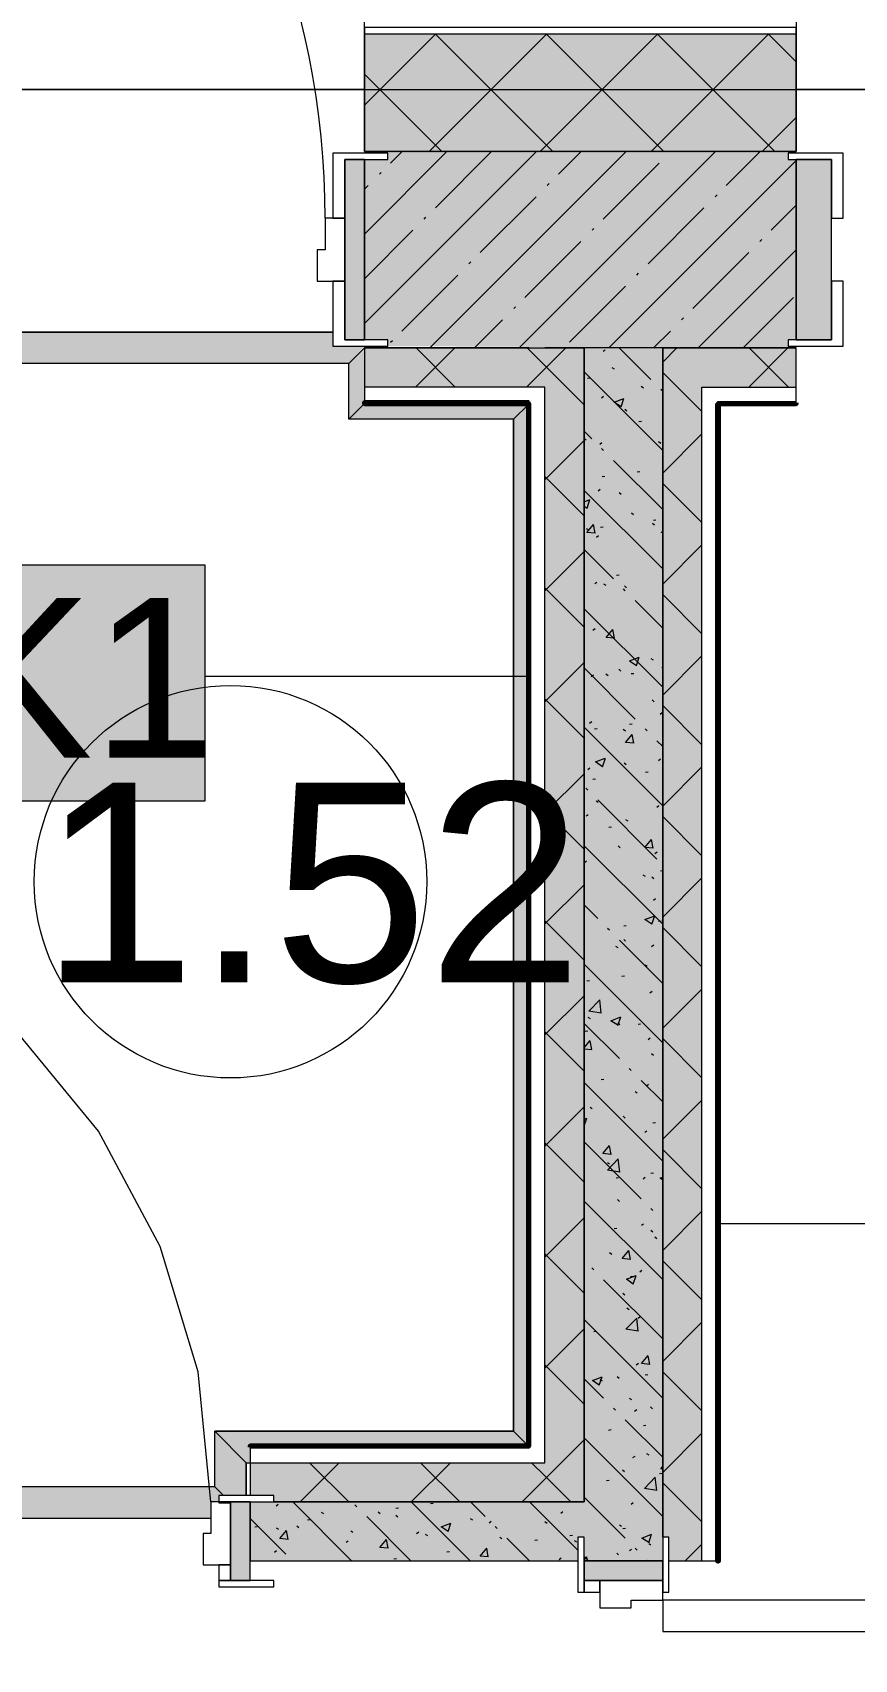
# Model space of a CAD drawing. Header units: millimetres. Extents: x -3817 to 677485, y -22715 to 103890.
# Drawn here: x 86351 to 87398, y 23671 to 25743 of the extents above; entities that cross this region are included whole.
import ezdxf

# ---------------------------------------------------------------- set-up
doc = ezdxf.new("R2010")
doc.units = ezdxf.units.MM
doc.layers.add('PDF _Геометрия', color=7, linetype='Continuous', true_color=0x1d1d1d)
doc.layers.add('PDF _Сплошная заливка', color=7, linetype='Continuous', true_color=0xffffff)
doc.layers.add('PDF _Текст', color=7, linetype='Continuous')
doc.styles.add('PDF GOST-Common', font='arial.ttf')

msp = doc.modelspace()

# ---------------------------------------------------------------- hatches: boundary and pattern name
at = {"layer": 'PDF _Сплошная заливка', "transparency": 33554559}
h = msp.add_hatch(color=256, dxfattribs=at)
h.paths.add_polyline_path([(89098.2, 25591.3), (89253.6, 25591.3), (89253.6, 25741.4), (89023.6, 25741.4), (89023.6, 25591.3)], flags=0)
h.paths.add_polyline_path([(85623.6, 25591.3), (85623.6, 25741.4), (85363.6, 25741.4), (85363.6, 25591.3), (85438.9, 25591.3)], flags=0)
h.paths.add_polyline_path([(87102.2, 25591.3), (87323.6, 25591.3), (87323.6, 25741.4), (86773.6, 25741.4), (86773.6, 25591.3)], flags=0)
h = msp.add_hatch(color=256, dxfattribs=at)
h.paths.add_polyline_path([(89218.6, 25341.3), (89403.6, 25341.3), (89403.6, 25591.3), (89033.6, 25589.3), (89033.6, 25581.3), (89023.6, 25581.3), (89023.6, 25351.3), (89033.6, 25351.3), (89033.6, 25343.4), (89206.1, 25341.3)], flags=0)
h.paths.add_polyline_path([(85243.6, 25341.3), (85593.6, 25343.4), (85593.6, 25351.3), (85623.6, 25351.3), (85623.6, 25581.3), (85593.6, 25581.3), (85593.6, 25589.3), (85243.6, 25591.3)], flags=0)
h.paths.add_polyline_path([(87313.6, 25341.3), (87313.6, 25343.4), (87313.6, 25351.3), (87323.6, 25351.3), (87323.6, 25581.3), (87313.6, 25582.1), (87313.6, 25589.3), (86803.6, 25589.3), (86803.6, 25581.3), (86773.6, 25581.3), (86773.6, 25351.3), (86803.6, 25351.3), (86803.6, 25343.4), (87223.6, 25341.3)], flags=0)
at = {"layer": 'PDF _Сплошная заливка', "true_color": 0x8000ff, "transparency": 33554559}
for points in [[(85643.6, 25321.4), (86753.6, 25321.4), (86773.6, 25343.4), (86733.6, 25343.4), (86733.6, 25361.3), (85663.6, 25361.3), (85663.6, 25343.4), (85623.6, 25341.3)], [(86753.6, 25250.3), (86773.6, 25272), (86773.6, 25341.3), (86753.6, 25321.4), (86753.6, 25270.4)], [(86982.6, 23942.4), (86982.6, 25269.3), (86963.6, 25250.3), (86963.6, 23961.3), (86977.2, 23947.7)], [(86628.2, 23921.3), (86628.2, 23942.4), (86982.6, 23942.4), (86963.6, 23961.3), (86583.2, 23961.3), (86623.2, 23921.3)], [(86594.3, 23879.4), (86623.2, 23879.4), (86623.2, 23921.3), (86583.2, 23961.3), (86583.2, 23890.4), (86588.2, 23885.4)]]:
    msp.add_hatch(color=190, dxfattribs=at).paths.add_polyline_path(points)
at = {"layer": 'PDF _Сплошная заливка', "transparency": 33554559}
h = msp.add_hatch(color=256, dxfattribs=at)
h.paths.add_polyline_path([(86773.6, 25291.3), (87003.6, 25291.3), (87003.6, 25341.3), (86773.6, 25341.3)], flags=0)
h.paths.add_polyline_path([(85283.6, 25291.3), (85623.6, 25291.3), (85623.6, 25341.3), (85263.6, 25341.3), (85263.6, 25291.3)], flags=0)
msp.add_hatch(color=256, dxfattribs=at).paths.add_polyline_path([(87003.6, 23871.3), (87053.6, 23871.3), (87053.6, 25341.3), (87003.6, 25341.3), (87003.6, 23921.3)])
h = msp.add_hatch(color=256, dxfattribs=at)
h.paths.add_polyline_path([(87153.6, 21211.3), (87203.6, 21211.3), (87203.6, 22346.3), (87161.6, 22346.3), (87161.6, 22316.3), (87153.6, 22316.3), (87153.6, 21618.3)], flags=0)
h.paths.add_polyline_path([(87203.6, 23796.3), (87203.6, 25341.3), (87153.6, 25341.3), (87154.6, 23826.3), (87161.6, 23826.3), (87161.6, 23796.3)], flags=0)
h = msp.add_hatch(color=256, dxfattribs=at)
h.paths.add_polyline_path([(87323.6, 25291.3), (87323.6, 25341.3), (87203.6, 25341.3), (87203.6, 25291.3), (87223.6, 25291.3)], flags=0)
h.paths.add_polyline_path([(89123.6, 25291.3), (89123.6, 25341.3), (89023.6, 25341.3), (89023.6, 25291.3), (89098.2, 25291.3)], flags=0)
h = msp.add_hatch(color=256, dxfattribs=at)
h.paths.add_polyline_path([(85213.6, 23871.3), (85648.2, 23871.3), (85648.2, 23879.4), (85678.2, 23879.4), (85678.2, 23921.3), (85213.6, 23921.3)], flags=0)
h.paths.add_polyline_path([(87003.6, 23871.3), (87003.6, 23921.3), (86628.2, 23921.3), (86628.2, 23879.4), (86658.2, 23879.4), (86658.2, 23871.3), (86983.6, 23871.3)], flags=0)
h = msp.add_hatch(color=256, dxfattribs=at)
h.paths.add_polyline_path([(85678.2, 23771.3), (85678.2, 23871.3), (85213.6, 23871.3), (85213.6, 23771.3), (85648.2, 23771.3)], flags=0)
h.paths.add_polyline_path([(87153.6, 23796.3), (87153.6, 23871.3), (86628.2, 23871.3), (86628.2, 23796.3), (87045.6, 23796.3), (87045.6, 23826.3), (87053.6, 23826.3), (87053.6, 23796.3)], flags=0)
at = {"layer": 'PDF _Сплошная заливка', "true_color": 0x8000ff, "transparency": 33554559}
h = msp.add_hatch(color=190, dxfattribs=at)
h.paths.add_polyline_path([(86578.2, 23850.4), (86578.2, 23871.3), (86588.2, 23871.3), (86588.2, 23879.4), (86594.3, 23879.4), (86583.2, 23890.4), (85768.2, 23891.3), (85768.2, 23871.3), (85728.2, 23871.3), (85728.2, 23851.3), (86104.3, 23850.9)], flags=0)
h.paths.add_polyline_path([(85718.2, 23871.3), (85728.2, 23871.3), (85728.2, 23891.3), (85698.2, 23891.3), (85686.2, 23879.4), (85718.2, 23879.4)], flags=0)

# ---------------------------------------------------------------- linework, layer by layer
at = {"layer": 'PDF _Геометрия', "color": 9, "lineweight": 9, "true_color": 0xc0c0c0}
msp.add_lwpolyline([(87323.6, 25771.3), (87323.6, 25591.3), (87323.6, 25749.3), (86773.6, 25749.3), (86773.6, 25591.3), (86773.6, 25771.3)], close=True, dxfattribs=at)
at = {"layer": 'PDF _Геометрия', "lineweight": 9}
for points in [[(86773.6, 25650.3), (86864.7, 25741.4)], [(86856.1, 25591.3), (87006.1, 25741.4)], [(87013.7, 25591.3), (86863.7, 25741.4)], [(86997.5, 25591.3), (87147.5, 25741.4)], [(87155.1, 25591.3), (87005.1, 25741.4)], [(87138.9, 25591.3), (87288.9, 25741.4)], [(87296.5, 25591.3), (87146.5, 25741.4)], [(87323.6, 25705.7), (87287.9, 25741.4)], [(86872.2, 25591.3), (86773.6, 25690)], [(87280.3, 25591.3), (87323.6, 25634.6)], [(86773.6, 25486.2), (86878.8, 25591.3)], [(86773.6, 25372.1), (86992.8, 25591.3)], [(86807, 25576.6), (86821.7, 25591.3)], [(86856.9, 25341.3), (87106.9, 25591.3)], [(86864, 25519.5), (86935.3, 25590.8)], [(86970.9, 25341.3), (87220.9, 25591.3)], [(87020.8, 25562.3), (87049.8, 25591.3)], [(87163.4, 25590.8), (87163.9, 25591.3)], [(87234.6, 25548.1), (87277.9, 25591.3)], [(87077.8, 25505.3), (87149.1, 25576.6)], [(87085, 25341.3), (87323.6, 25580)], [(86792.7, 25562.3), (86795.1, 25564.7)], [(87006.5, 25548.1), (87008.9, 25550.4)], [(86773.6, 25543.2), (86778.4, 25548.1)], [(86921, 25462.5), (86992.3, 25533.8)], [(87220.4, 25533.8), (87222.8, 25536.2)], [(87134.9, 25448.3), (87206.1, 25519.5)], [(87291.7, 25491), (87323.6, 25522.9)], [(86773.6, 25429.1), (86835.5, 25491)], [(86849.7, 25505.3), (86852.1, 25507.7)], [(87063.6, 25491), (87065.9, 25493.4)], [(86978, 25405.5), (87049.3, 25476.8)], [(87277.4, 25476.8), (87279.8, 25479.1)], [(86906.8, 25448.3), (86909.1, 25450.6)], [(87191.9, 25391.2), (87263.2, 25462.5)], [(87199, 25341.3), (87323.6, 25465.9)], [(86821.2, 25362.7), (86892.5, 25434)], [(87120.6, 25434), (87123, 25436.4)], [(87035.1, 25348.5), (87106.3, 25419.8)], [(87256, 25341.3), (87320.2, 25405.5)], [(86963.8, 25391.2), (86966.1, 25393.6)], [(86913.9, 25341.3), (86949.5, 25377)], [(87177.6, 25377), (87180, 25379.4)], [(86807, 25348.5), (86809.3, 25350.8)], [(87142, 25341.3), (87163.4, 25362.7)], [(87313.1, 25341.3), (87315.3, 25343.6)], [(86838.9, 25291.3), (86888.9, 25341.3)], [(86889.4, 25291.3), (86839.4, 25341.3)], [(86980.3, 25291.3), (87003.6, 25314.6), (87030.3, 25341.3)], [(87053.6, 25268.6), (87003.6, 25318.6), (86980.8, 25341.3)], [(87153.6, 25323.2), (87171.8, 25341.3)], [(87263.2, 25291.3), (87313.2, 25341.3)], [(87313.7, 25291.3), (87263.7, 25341.3)], [(87203.6, 25260), (87153.6, 25310)], [(87003.6, 25173.2), (87053.6, 25223.2)], [(87153.6, 25181.7), (87203.6, 25231.7)], [(87053.6, 25127.2), (87003.6, 25177.2)], [(87203.6, 25118.6), (87153.6, 25168.6)], [(87003.6, 25031.7), (87053.6, 25081.7)], [(87153.6, 25040.3), (87203.6, 25090.3)], [(87053.6, 24985.7), (87003.6, 25035.7)], [(87203.6, 24977.2), (87153.6, 25027.2)], [(87153.6, 24898.9), (87203.6, 24948.9)], [(87003.6, 24890.3), (87053.6, 24940.3)], [(87053.6, 24844.3), (87003.6, 24894.3)], [(87203.6, 24835.7), (87153.6, 24885.7)], [(87153.6, 24757.5), (87203.6, 24807.5)], [(87003.6, 24748.9), (87053.6, 24798.9)], [(87053.6, 24702.9), (87003.6, 24752.9)], [(87203.6, 24694.3), (87153.6, 24744.3)], [(87153.6, 24616.1), (87203.6, 24666.1)], [(87003.6, 24607.5), (87053.6, 24657.5)], [(87053.6, 24561.5), (87003.6, 24611.5)], [(87203.6, 24552.9), (87153.6, 24602.9)], [(87003.6, 24466.1), (87053.6, 24516.1)], [(87153.6, 24474.6), (87203.6, 24524.6)], [(87053.6, 24420.1), (87003.6, 24470.1)], [(87203.6, 24411.5), (87153.6, 24461.5)], [(87003.6, 24324.6), (87053.6, 24374.6)], [(87153.6, 24333.2), (87203.6, 24383.2)], [(87053.6, 24278.6), (87003.6, 24328.6)], [(87203.6, 24270.1), (87153.6, 24320.1)], [(87003.6, 24183.2), (87053.6, 24233.2)], [(87153.6, 24191.8), (87203.6, 24241.8)], [(87053.6, 24137.2), (87003.6, 24187.2)], [(87203.6, 24128.6), (87153.6, 24178.6)], [(87153.6, 24050.4), (87203.6, 24100.4)], [(87003.6, 24041.8), (87053.6, 24091.8)], [(87053.6, 23995.8), (87003.6, 24045.8)], [(87203.6, 23987.2), (87153.6, 24037.2)], [(87153.6, 23908.9), (87203.6, 23958.9)], [(86974.6, 23871.3), (87003.6, 23900.4), (87053.6, 23950.4)], [(86691.7, 23871.3), (86741.7, 23921.3)], [(86753.8, 23871.3), (86703.8, 23921.3)], [(86833.1, 23871.3), (86883.1, 23921.3)], [(86895.2, 23871.3), (86845.2, 23921.3)], [(87036.6, 23871.3), (87003.6, 23904.4), (86986.6, 23921.3)], [(87203.6, 23845.8), (87153.6, 23895.8)], [(87182.4, 23796.3), (87203.6, 23817.5)]]:
    msp.add_lwpolyline(points, dxfattribs=at)
at = {"layer": 'PDF _Геометрия', "color": 7, "lineweight": 9}
for points in [[(86773.6, 25741.4), (87323.6, 25741.4)], [(86773.6, 25670.3), (87323.6, 25670.3)], [(86773.6, 25341.3), (86753.6, 25321.4), (85643.6, 25321.4), (85643.6, 25251.3), (85643.6, 25321.4), (85623.6, 25341.3)], [(86983.6, 25341.3), (86773.6, 25341.3), (86983.6, 25341.3), (87003.6, 25341.3)], [(87153.6, 25341.3), (87053.6, 25341.3)], [(86773.6, 25270.4), (86753.6, 25250.3), (86753.6, 25321.4), (85643.6, 25321.4)], [(86982.6, 25269.3), (86963.6, 25250.3), (86753.6, 25250.3), (86753.6, 25321.4)], [(86963.6, 25250.3), (86963.6, 23961.3), (86583.2, 23961.3), (86623.2, 23921.3), (86628.2, 23921.3), (86983.6, 23921.3), (87003.6, 23921.3), (87003.6, 25291.3), (86983.6, 25291.3), (86773.6, 25291.3)], [(87203.6, 23796.3), (87203.6, 25291.3), (87223.6, 25291.3), (87323.6, 25291.3)], [(86983.6, 25270.4), (86983.6, 23942.4)], [(87223.6, 25271.3), (87266.6, 25271.3), (87323.6, 25271.3)], [(86982.6, 23942.4), (86963.6, 23961.3), (86963.6, 25250.3), (86753.6, 25250.3)], [(86983.1, 24922.6), (86570.6, 24922.6)], [(87224.1, 24225.8), (87614.3, 24225.8)], [(86583.2, 23890.4), (85768.2, 23891.3), (86583.2, 23890.4), (86583.2, 23961.3)], [(86594.3, 23879.4), (86583.2, 23890.4), (86583.2, 23961.3), (86963.6, 23961.3)], [(86983.6, 23941.3), (86940.6, 23941.3), (86892.9, 23941.3), (86628.2, 23941.3)]]:
    msp.add_lwpolyline(points, dxfattribs=at)
at = {"layer": 'PDF _Геометрия', "color": 116, "lineweight": 13, "true_color": 0x008040}
for points in [[(86773.6, 25670.3), (85713.6, 25670.3)], [(87418.6, 25670.3), (87323.6, 25670.3)]]:
    msp.add_lwpolyline(points, close=True, dxfattribs=at)
at = {"layer": 'PDF _Геометрия', "color": 7, "lineweight": 9}
for points in [[(87323.6, 25591.3), (86773.6, 25591.3)], [(85663.6, 25361.3), (86733.6, 25361.3)], [(87203.6, 25341.3), (87223.6, 25341.3), (87323.6, 25341.3), (87223.6, 25341.3)], [(86570.6, 25064.5), (85917.5, 25064.5), (85917.5, 24764.5), (86570.6, 24764.5)], [(86623.2, 23921.3), (86623.2, 23879.4)], [(87003.6, 23871.3), (86983.6, 23871.3), (86658.2, 23871.3), (86983.6, 23871.3)], [(86578.2, 23850.4), (85728.2, 23851.3)]]:
    msp.add_lwpolyline(points, close=True, dxfattribs=at)
at = {"layer": 'PDF _Геометрия', "color": 253, "lineweight": 9, "true_color": 0xaaaaaa}
for points in [[(86803.6, 25581.3), (86803.6, 25589.3), (86733.6, 25589.3), (86733.6, 25506.3), (86748.6, 25506.3), (86748.6, 25581.3)], [(87313.6, 25581.3), (87368.6, 25581.3), (87368.6, 25506.3), (87383.6, 25506.3), (87383.6, 25589.3), (87313.6, 25589.3)], [(86803.6, 25351.3), (86748.6, 25351.3), (86748.6, 25426.3), (86733.6, 25426.3), (86733.6, 25343.4), (86803.6, 25343.4)], [(87313.6, 25351.3), (87313.6, 25343.4), (87383.6, 25343.4), (87383.6, 25426.3), (87368.6, 25426.3), (87368.6, 25351.3)]]:
    msp.add_lwpolyline(points, close=True, dxfattribs=at)
at = {"layer": 'PDF _Геометрия', "color": 253, "lineweight": 13, "true_color": 0xaaaaaa}
for points in [[(86748.6, 25351.3), (86773.6, 25351.3), (86773.6, 25581.3), (86748.6, 25581.3)], [(87368.6, 25351.3), (87368.6, 25581.3), (87323.6, 25581.3), (87323.6, 25351.3)], [(86723.6, 25506.3), (86723.6, 25466.3), (86713.6, 25466.3), (86713.6, 25426.3), (86748.6, 25426.3), (86748.6, 25506.3)], [(86578.2, 23871.3), (86578.2, 23831.3), (86568.2, 23831.3), (86568.2, 23791.3), (86603.2, 23791.3), (86603.2, 23871.3)], [(86588.2, 23871.3), (86658.2, 23871.3), (86658.2, 23879.4), (86588.2, 23879.4)], [(86588.2, 23870.3), (86603.2, 23870.3), (86603.2, 23871.3), (86588.2, 23871.3)], [(86603.2, 23771.3), (86628.2, 23771.3), (86628.2, 23871.3), (86603.2, 23871.3)], [(87045.6, 23756.3), (87053.6, 23756.3), (87053.6, 23826.3), (87045.6, 23826.3)], [(87153.6, 23756.3), (87161.6, 23756.3), (87161.6, 23826.3), (87153.6, 23826.3)], [(86588.2, 23771.3), (86603.2, 23771.3), (86603.2, 23791.3), (86588.2, 23791.3)], [(87053.6, 23771.3), (87153.6, 23771.3), (87153.6, 23796.3), (87053.6, 23796.3)], [(86588.2, 23763.3), (86658.2, 23763.3), (86658.2, 23771.3), (86588.2, 23771.3)], [(87053.6, 23756.3), (87073.6, 23756.3), (87073.6, 23771.3), (87053.6, 23771.3)], [(87153.6, 23746.3), (87153.6, 23771.3), (87073.6, 23771.3), (87073.6, 23736.4), (87113.6, 23736.4), (87113.6, 23746.3)], [(87603.6, 23746.3), (87153.6, 23746.3), (87153.6, 23706.3), (87603.6, 23706.3)]]:
    msp.add_lwpolyline(points, close=True, dxfattribs=at)
at = {"layer": 'PDF _Геометрия', "color": 9, "lineweight": 9, "true_color": 0xc0c0c0}
for points in [[(86773.6, 25581.3), (86773.6, 25351.3)], [(87323.6, 25351.3), (87323.6, 25581.3)], [(86773.6, 25341.3), (86773.6, 25271.3), (86983.6, 25271.3)], [(86983.6, 25341.3), (87053.6, 25341.3), (87053.6, 23871.3), (86983.6, 23871.3)], [(87003.6, 23871.3), (87053.6, 23871.3), (87053.6, 25341.3), (87003.6, 25341.3)], [(87203.6, 25341.3), (87153.6, 25341.3), (87153.6, 23826.3), (87153.6, 23871.3), (87153.6, 25341.3), (87223.6, 25341.3)], [(87323.6, 25271.3), (87323.6, 25341.3)], [(87161.6, 23796.3), (87223.6, 23796.3), (87223.6, 25270.4)], [(86628.2, 23941.3), (86628.2, 23879.4)], [(86628.2, 23871.3), (86628.2, 23796.3), (87045.6, 23796.3)], [(87053.6, 23796.3), (87153.6, 23796.3)]]:
    msp.add_lwpolyline(points, dxfattribs=at)
at = {"layer": 'PDF _Геометрия', "color": 252, "lineweight": 9, "true_color": 0x878787}
for points in [[(87077.8, 25336.9), (87080.5, 25338.9)], [(87138.7, 25301), (87098.3, 25341.3)], [(87143.3, 25341.3), (87143.8, 25340.9)], [(87153.6, 25210.6), (87053.6, 25310.6)], [(87057.8, 25302.8), (87061.2, 25303.2)], [(87088.9, 25316.2), (87091.7, 25314.4)], [(87126.3, 25292.3), (87129.2, 25290.5)], [(87153.6, 25286.1), (87151.3, 25288.4)], [(87075.6, 25277.7), (87078.3, 25279.7)], [(87100.6, 25266.2), (87091.8, 25272.1), (87104.2, 25276.9)], [(87100.6, 25266.1), (87104.2, 25276.9)], [(87105.5, 25263.1), (87108, 25260.9)], [(87123.4, 25247.4), (87126.7, 25247.9)], [(87063.3, 25225.5), (87053.6, 25235.2)], [(87053.6, 25225.8), (87056.3, 25224)], [(87073.5, 25218.5), (87076.1, 25220.6)], [(87148.4, 25221.8), (87151.2, 25220)], [(87078.3, 25210.4), (87075.8, 25213)], [(87153.6, 25135.2), (87090.9, 25197.9)], [(87076.6, 25177.3), (87079.9, 25177.7)], [(87121.1, 25183.2), (87124.4, 25183.6)], [(87153.6, 25059.7), (87053.6, 25159.7)], [(87071.3, 25159.3), (87074, 25161.4)], [(87098.2, 25157.1), (87100.7, 25154.8)], [(87053.6, 25145.2), (87060.9, 25148)], [(87053.6, 25139.8), (87057.3, 25137.2)], [(87057.4, 25137.2), (87061, 25147.9)], [(87067.4, 25105.3), (87056.8, 25106.2), (87065.3, 25116.4)], [(87067.4, 25105.2), (87065.3, 25116.4)], [(87113.8, 25131), (87116.6, 25129.2)], [(87140.8, 25118), (87143.3, 25115.8)], [(87141.7, 25121.9), (87145, 25122.3)], [(87056.3, 25111.1), (87059.2, 25109.3)], [(87069.1, 25100.1), (87071.8, 25102.2)], [(87074.3, 25113), (87077.7, 25113.5)], [(87151.3, 25107.1), (87153.6, 25105.6)], [(87090.9, 25047), (87053.6, 25084.3)], [(87094.9, 25051.8), (87098.2, 25052.2)], [(87067, 25041), (87069.6, 25043)], [(87078.4, 25040.6), (87081.2, 25038.8)], [(87106, 25031.9), (87103.5, 25034.4)], [(87105, 25038), (87107.5, 25035.7)], [(87153.6, 24984.3), (87118.6, 25019.3)], [(87153.6, 24908.9), (87053.6, 25008.9)], [(87064.8, 24981.8), (87067.5, 24983.8)], [(87092.1, 24971.6), (87081.4, 24972.5), (87090, 24982.7)], [(87092.1, 24971.5), (87090, 24982.6)], [(87118.6, 24868.5), (87053.6, 24933.5)], [(87097.7, 24931.9), (87100.1, 24929.6)], [(87111.4, 24942.7), (87123.8, 24947.5)], [(87111.4, 24942.7), (87120.2, 24936.7)], [(87120.2, 24936.7), (87123.8, 24947.4)], [(87138.7, 24945.7), (87141.5, 24943.9)], [(87152.5, 24934), (87153.6, 24934.8)], [(87062.7, 24922.6), (87065.3, 24924.6)], [(87081.3, 24925.9), (87084.1, 24924.1)], [(87113.6, 24926.3), (87117, 24926.7)], [(87140.3, 24892.9), (87142.7, 24890.6)], [(87150.3, 24874.8), (87153, 24876.8)], [(87153.6, 24758), (87053.6, 24858)], [(87060.5, 24863.4), (87063.2, 24865.4)], [(87066.9, 24856.2), (87070.2, 24856.6)], [(87103.3, 24855.4), (87106.1, 24853.6)], [(87116.7, 24837.8), (87106.1, 24838.8), (87114.7, 24849)], [(87111.4, 24862), (87114.7, 24862.5)], [(87116.7, 24837.8), (87114.7, 24848.9)], [(87133.7, 24853.4), (87131.1, 24855.9)], [(87153.6, 24833.5), (87146.2, 24840.8)], [(87058.3, 24804.2), (87061, 24806.2)], [(87076.9, 24807.8), (87068.1, 24813.8), (87080.5, 24818.5)], [(87077, 24807.7), (87080.6, 24818.5)], [(87104.5, 24812.8), (87106.9, 24810.6)], [(87148.1, 24815.6), (87150.8, 24817.6)], [(87064.6, 24791.9), (87067.9, 24792.4)], [(87131.9, 24800.8), (87135.3, 24801.2)], [(87058.2, 24778), (87055.7, 24780.5)], [(87068.7, 24764.5), (87071.5, 24762.7)], [(87146.2, 24689.9), (87070.8, 24765.4)], [(87056.2, 24745), (87058.8, 24747.1)], [(87146, 24756.4), (87148.6, 24758.4)], [(87085.2, 24730.7), (87088.5, 24731.1)], [(87106.2, 24740.6), (87109, 24738.8)], [(87153.6, 24607.1), (87053.6, 24707.1)], [(87097.1, 24706.8), (87099.6, 24704.5)], [(87141.4, 24704.1), (87130.8, 24705), (87139.3, 24715.2)], [(87141.4, 24704), (87139.4, 24715.2)], [(87054, 24685.8), (87056.7, 24687.9)], [(87143.8, 24697.2), (87146.5, 24699.2)], [(87128.2, 24670.1), (87131.1, 24668.3)], [(87139.7, 24667.7), (87142.2, 24665.5)], [(87150.7, 24675.3), (87153.6, 24675.7)], [(87141.7, 24638), (87144.3, 24640.1)], [(87070.8, 24614.5), (87053.6, 24631.7)], [(87053.6, 24628), (87054.5, 24628.7)], [(87139.8, 24607.3), (87131, 24613.2), (87143.4, 24618)], [(87139.8, 24607.2), (87143.4, 24618)], [(87085.9, 24599.4), (87083.4, 24601.9)], [(87103.9, 24605.2), (87107.2, 24605.6)], [(87148.4, 24611), (87151.7, 24611.5)], [(87093.6, 24579.3), (87096.4, 24577.5)], [(87153.6, 24531.7), (87098.5, 24586.9)], [(87104, 24587.7), (87106.4, 24585.4)], [(87139.5, 24578.8), (87142.2, 24580.9)], [(87153.6, 24456.3), (87053.6, 24556.3)], [(87131.1, 24555.4), (87133.9, 24553.6)], [(87057.1, 24535.1), (87060.5, 24535.5)], [(87101.6, 24540.9), (87105, 24541.4)], [(87137.3, 24519.6), (87140, 24521.7)], [(87075.4, 24494), (87059.6, 24496.4), (87073.4, 24510.9)], [(87075.4, 24493.9), (87073.4, 24510.8)], [(87098.5, 24436), (87053.6, 24480.9)], [(87058.2, 24488.9), (87061.1, 24487.1)], [(87096.5, 24478.4), (87087.7, 24484.3), (87100.2, 24489.1)], [(87096.6, 24478.3), (87100.2, 24489)], [(87096.6, 24481.6), (87099.1, 24479.3)], [(87122.2, 24479.7), (87125.5, 24480.1)], [(87153.1, 24484.9), (87153.6, 24484.6)], [(87053.6, 24449.9), (87061.1, 24458.9)], [(87054.9, 24470.8), (87058.2, 24471.2)], [(87063.2, 24447.7), (87061.2, 24458.8)], [(87135.2, 24460.5), (87137.8, 24462.5)], [(87053.6, 24448.6), (87063.2, 24447.8)], [(87139.2, 24442.6), (87141.7, 24440.3)], [(87075.4, 24409.5), (87078.8, 24410)], [(87113.5, 24420.9), (87111, 24423.4)], [(87153.6, 24305.4), (87053.6, 24405.4)], [(87118.5, 24394), (87121.3, 24392.2)], [(87153.6, 24380.9), (87126.1, 24408.3)], [(87133, 24401.3), (87135.7, 24403.3)], [(87061.1, 24374.1), (87063.9, 24372.3)], [(87053.6, 24358.9), (87056.9, 24360.2)], [(87053.6, 24350.2), (87056.9, 24360.1)], [(87103.4, 24362.6), (87105.9, 24360.3)], [(87140.9, 24354.2), (87144.3, 24354.6)], [(87126.1, 24257.5), (87053.6, 24330)], [(87130.8, 24342.1), (87133.5, 24344.1)], [(87087.9, 24314), (87077.2, 24315), (87085.8, 24325.2)], [(87098.9, 24291.4), (87083.1, 24293.8), (87097, 24308.2)], [(87087.9, 24314), (87085.8, 24325.1)], [(87099, 24291.3), (87097, 24308.2)], [(87083.1, 24303.6), (87086, 24301.8)], [(87138.7, 24289.9), (87142, 24290.4)], [(87094.2, 24284.1), (87097.5, 24284.5)], [(87128.7, 24282.9), (87131.3, 24284.9)], [(87153.6, 24281.8), (87150.6, 24283.8), (87153.6, 24285)], [(87153.6, 24154.5), (87053.6, 24254.5)], [(87096.1, 24256.5), (87098.6, 24254.2)], [(87141.2, 24242.4), (87138.7, 24244.9)], [(87126.5, 24223.7), (87129.2, 24225.7)], [(87091.9, 24219.8), (87095.2, 24220.2)], [(87138.7, 24217.4), (87141.2, 24215.2)], [(87143.4, 24208.8), (87146.3, 24207)], [(87086, 24188.9), (87088.8, 24187.1)], [(87112.5, 24180.3), (87101.9, 24181.2), (87110.5, 24191.4)], [(87112.6, 24180.2), (87110.5, 24191.4)], [(87065.8, 24166.9), (87063.3, 24169.5)], [(87124.4, 24164.5), (87127, 24166.5)], [(87153.6, 24079.1), (87078.3, 24154.4)], [(87116.2, 24148.9), (87107.3, 24154.9), (87119.8, 24159.6)], [(87112.5, 24158.5), (87115.8, 24159)], [(87116.2, 24148.8), (87119.8, 24159.6)], [(87102.9, 24137.4), (87105.4, 24135.1)], [(87153.6, 24003.7), (87053.6, 24103.7)], [(87122.5, 24088.7), (87106.7, 24091.2), (87120.6, 24105.6)], [(87108.1, 24118.4), (87110.9, 24116.6)], [(87122.5, 24088.7), (87120.6, 24105.6)], [(87122.2, 24105.3), (87124.9, 24107.4)], [(87065.7, 24088.4), (87069, 24088.8)], [(87137.2, 24046.5), (87126.6, 24047.5), (87135.2, 24057.7)], [(87137.2, 24046.5), (87135.2, 24057.6)], [(87120, 24046.1), (87122.7, 24048.2)], [(87078.3, 24003.5), (87053.6, 24028.3)], [(87072.9, 24020), (87064.1, 24025.9), (87076.5, 24030.7)], [(87072.9, 24019.9), (87076.5, 24030.6)], [(87073.4, 24027.5), (87076.3, 24025.7)], [(87095.6, 24031.3), (87098, 24029.1)], [(87131.2, 24033.1), (87134.5, 24033.5)], [(87110.9, 24003.7), (87113.8, 24001.9)], [(87093.4, 23988.4), (87090.9, 23990.9)], [(87153.6, 23928.3), (87106, 23975.8)], [(87117.9, 23986.9), (87120.5, 23989)], [(87138.2, 23992.3), (87140.6, 23990)], [(87084.4, 23962.9), (87087.8, 23963.4)], [(87129, 23968.8), (87132.3, 23969.2)], [(87153.6, 23852.8), (87135, 23871.3), (87053.6, 23952.8)], [(87133, 23933.2), (87135.8, 23931.4)], [(87115.7, 23927.8), (87118.4, 23929.8)], [(87153.6, 23913.5), (87151.3, 23913.7), (87153.6, 23916.5)], [(87082.2, 23898.7), (87085.5, 23899.1)], [(87102.4, 23912.3), (87104.9, 23910)], [(87146.1, 23886.1), (87130.3, 23888.6), (87144.1, 23903)], [(87146.1, 23886.1), (87144.1, 23902.9)], [(87149.5, 23907.5), (87152.8, 23908)], [(86757.4, 23796.3), (86682.4, 23871.3)], [(86908.3, 23796.3), (86833.3, 23871.3)], [(86927.5, 23852.6), (86908.8, 23871.3)], [(87045.6, 23809.9), (86984.1, 23871.3)], [(87106, 23825), (87059.6, 23871.3), (87053.6, 23877.4)], [(86628.2, 23858.3), (86628.3, 23858.6)], [(86661.2, 23866.6), (86663.8, 23868.7)], [(86718.7, 23858.3), (86721.5, 23856.5)], [(86764, 23865.2), (86761.5, 23867.7)], [(86832.9, 23796.3), (86776.6, 23852.6)], [(86791.3, 23858.9), (86793.8, 23856.6)], [(86813.5, 23863.3), (86816.9, 23863.7)], [(86813.6, 23854.3), (86816.4, 23852.5)], [(86858, 23869.2), (86861.4, 23869.6)], [(86908.5, 23850.3), (86911.4, 23848.5)], [(87023.7, 23857.2), (87026.4, 23859.2)], [(87113.5, 23868.6), (87116.2, 23870.6)], [(86673.5, 23804.9), (86628.2, 23850.1)], [(86633.9, 23839.7), (86637.2, 23840.1)], [(86661.3, 23838.5), (86664.1, 23836.7)], [(86676.4, 23823.7), (86665.8, 23824.6), (86674.4, 23834.8)], [(86676.5, 23823.6), (86674.4, 23834.8)], [(86687.6, 23841.1), (86690.1, 23838.8)], [(86701.2, 23848.5), (86704.6, 23849)], [(86756.2, 23834.5), (86759, 23832.7)], [(86840.1, 23831.3), (86842.8, 23833.4)], [(86851.1, 23830.4), (86853.9, 23828.6)], [(86880.2, 23833.7), (86871.4, 23839.7), (86883.8, 23844.4)], [(86880.3, 23833.6), (86883.9, 23844.4)], [(86932.5, 23844.7), (86935.1, 23846.7)], [(86942.6, 23837.5), (86940, 23840.1)], [(87003.4, 23846.3), (87006.3, 23844.5)], [(87098.4, 23842.3), (87101.2, 23840.5)], [(87102.7, 23837.4), (87106.1, 23837.9)], [(87135.8, 23819.5), (87126.9, 23825.4), (87139.4, 23830.2)], [(87135.8, 23819.4), (87139.4, 23830.1)], [(86659, 23807.4), (86661.7, 23809.5)], [(86750.3, 23820), (86753, 23822)], [(86804, 23812.5), (86793.3, 23813.5), (86801.9, 23823.7)], [(86804, 23812.5), (86801.9, 23823.6)], [(86931.5, 23801.4), (86920.9, 23802.3), (86929.4, 23812.5)], [(86931.5, 23801.3), (86929.5, 23812.5)], [(86946, 23826.4), (86948.8, 23824.6)], [(86983.8, 23796.3), (86955.1, 23825)], [(86990.9, 23822.7), (86994.2, 23823.1)], [(87035.4, 23828.5), (87038.7, 23829)], [(87040.9, 23822.4), (87043.8, 23820.6)], [(87111.4, 23809.4), (87114, 23811.4)], [(87121.1, 23809.9), (87118.6, 23812.4)], [(87135.8, 23818.4), (87138.7, 23816.6)], [(86811.3, 23799), (86814.6, 23799.5)], [(86878.6, 23807.9), (86881.9, 23808.3)], [(87021.6, 23798), (87024.2, 23800)], [(87059.1, 23796.3), (87053.6, 23801.9)], [(87053.6, 23797.3), (87057, 23801.4)], [(87057.9, 23796.3), (87057, 23801.3)], [(87095, 23806.2), (87097.5, 23803.9)], [(87134.6, 23796.3), (87133.7, 23797.3)]]:
    msp.add_lwpolyline(points, dxfattribs=at)
at = {"layer": 'PDF _Геометрия', "color": 231, "lineweight": 70, "true_color": 0xff80c0}
for points in [[(86983.6, 25271.3), (86773.6, 25271.3), (86773.6, 25270.4), (86982.6, 25270.4), (86982.6, 23942.4), (86628.2, 23942.4), (86628.2, 23941.3)], [(87223.6, 25270.4), (87223.6, 23796.3), (87224.6, 23796.3), (87224.6, 25270.4), (87323.6, 25270.4), (87323.6, 25271.3)]]:
    msp.add_lwpolyline(points, dxfattribs=at)
at = {"layer": 'PDF _Геометрия', "color": 231, "lineweight": 9, "true_color": 0xff80c0}
for points in [[(86628.2, 23941.3), (86892.9, 23941.3), (86940.6, 23941.3), (86983.6, 23941.3), (86983.6, 23942.4), (86983.6, 25270.4), (86983.6, 25271.3)], [(87323.6, 25271.3), (87283, 25271.3), (87266.6, 25271.3), (87223.6, 25271.3), (87223.6, 25270.4)]]:
    msp.add_lwpolyline(points, dxfattribs=at)
at = {"layer": 'PDF _Геометрия', "color": 253, "lineweight": 9, "true_color": 0xaaaaaa}
msp.add_lwpolyline([(86578.2, 23871.3), (86561.9, 24037.2), (86513.5, 24196.6), (86435, 24343.6), (86329.3, 24472.4), (86200.5, 24578.1), (86053.5, 24656.6), (85894.1, 24705), (85728.2, 24721.3)], dxfattribs=at)
at = {"layer": 'PDF _Геометрия', "color": 7, "lineweight": 9}
msp.add_circle((86603, 24661.3), 250, dxfattribs=at)
msp.add_circle((86603, 24661.3), 250, dxfattribs=at)
at = {"layer": 'PDF _Геометрия', "color": 253, "lineweight": 9, "true_color": 0xaaaaaa}
msp.add_arc((85673.6, 25506.4), 1050, 359.9999, 90.0001, dxfattribs=at)
at = {"layer": 'PDF _Сплошная заливка', "lineweight": 35, "transparency": 33554559}
for points in [[(86748.6, 25351.3), (86773.6, 25351.3), (86748.6, 25581.3), (86773.6, 25581.3)], [(87368.6, 25351.3), (87368.6, 25581.3), (87323.6, 25351.3), (87323.6, 25581.3)], [(87153.6, 23871.3), (87153.6, 25341.3), (87053.6, 23871.3), (87053.6, 25341.3)], [(86628.2, 23771.3), (86628.2, 23871.3), (86603.2, 23771.3), (86603.2, 23871.3)], [(87153.6, 23771.3), (87153.6, 23796.3), (87053.6, 23771.3), (87053.6, 23796.3)]]:
    msp.add_solid(points, dxfattribs=at)
at = {"layer": 'PDF _Сплошная заливка', "color": 190, "lineweight": 35, "true_color": 0x8000ff, "transparency": 33554559}
msp.add_solid([(86753.6, 25250.3), (86963.6, 25250.3), (86773.6, 25270.4), (86982.6, 25270.4)], dxfattribs=at)
at = {"layer": 'PDF _Сплошная заливка', "color": 254, "lineweight": 35, "true_color": 0xffb9dc, "transparency": 33554559}
for points in [[(86982.6, 25270.4), (86983.6, 25271.3), (86773.6, 25270.4)], [(86982.6, 23942.4), (86983.6, 23942.4), (86982.6, 24054.1)]]:
    msp.add_solid(points, dxfattribs=at)
at = {"layer": 'PDF _Сплошная заливка', "lineweight": 9, "transparency": 33554559}
msp.add_solid([(86570.6, 25064.5), (85917.5, 25064.5), (86570.6, 24764.5), (85917.5, 24764.5)], dxfattribs=at)

# ---------------------------------------------------------------- texts
at = {"layer": 'PDF _Текст', "insert": (86064.6, 24921.1), "char_height": 203.2, "attachment_point": 4, "style": 'PDF GOST-Common'}
msp.add_mtext('FK1', dxfattribs=at)
at = {"layer": 'PDF _Текст', "color": 250, "true_color": 0x3c3c3c, "insert": (86361.1, 24658.5), "char_height": 254, "attachment_point": 4, "style": 'PDF GOST-Common'}
msp.add_mtext('1.52', dxfattribs=at)

doc.saveas('drawing.dxf')
